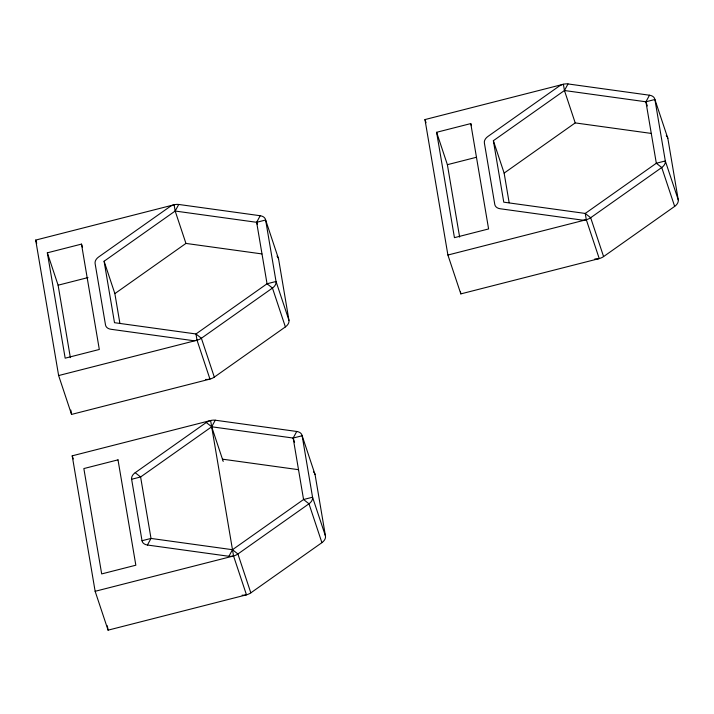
<?xml version="1.0" encoding="UTF-8"?>
<svg xmlns="http://www.w3.org/2000/svg" width="714" height="714" viewBox="0 0 714 714"><rect width="100%" height="100%" fill="white"/><g stroke="black" fill="none" stroke-linecap="round" stroke-linejoin="round"><path stroke-width="1.07" d="M214.316 377.108L201.384 338.249L195.975 333.965L114.499 322.692L104.092 261.235L175.171 211.041L178.741 204.463L260.217 215.726A9.3 6.319 -18.4 0 1 265.635 220.01L278.558 258.87L288.965 320.336A9.3 6.319 -18.4 0 1 285.386 326.914L214.316 377.108A9.3 6.319 -18.4 0 1 205.596 379.437M285.386 326.914L272.462 288.054L267.045 283.77L256.647 222.304L260.217 215.726M147.432 545.023L151.011 538.436L140.604 476.979L135.196 472.695A9.3 6.319 -18.4 0 0 131.617 479.272L142.024 540.73A9.3 6.319 -18.4 0 0 147.432 545.023L228.917 556.286A9.3 6.319 -18.4 0 0 237.905 553.993L308.975 503.798A9.3 6.319 -18.4 0 0 312.553 497.221L302.147 435.754A9.3 6.319 -18.4 0 0 296.738 431.47L215.253 420.207A9.3 6.319 -18.4 0 0 206.266 422.501L135.196 472.695M131.617 479.272L140.604 476.979L211.683 426.785L215.253 420.207M228.917 556.286L232.487 549.709L303.566 499.514L312.553 497.221L325.477 536.08A9.3 6.319 -18.4 0 1 321.907 542.658L250.828 592.852A9.3 6.319 -18.4 0 1 242.108 595.181M321.907 542.658L308.975 503.798L303.566 499.514L293.159 438.048L296.738 431.47M603.589 256.585L590.665 217.725L585.248 213.441L503.772 202.178L493.365 140.712L564.444 90.517L568.014 83.94L649.499 95.212A9.3 6.319 -18.4 0 1 654.908 99.496L667.84 138.355L678.238 199.813A9.3 6.319 -18.4 0 1 674.668 206.391L603.589 256.585A9.3 6.319 -18.4 0 1 594.869 258.914M674.668 206.391L661.735 167.531L656.327 163.247L645.92 101.79L649.499 95.212M119.881 323.255L114.865 293.615L185.943 243.42L261.913 253.925M509.153 202.731L504.138 173.1L575.216 122.906L651.186 133.411M564.444 90.517L645.92 101.79L654.908 99.496L665.314 160.953L656.327 163.247L585.248 213.441L586.31 219.716L599.233 258.575L460.833 293.891L447.901 255.032L424.973 119.568L563.382 84.252L564.444 90.517L575.216 122.906M470.767 123.584L488.599 228.944L454.443 237.664L436.611 132.295L470.767 123.584L471.463 125.673M175.171 211.041L256.647 222.304L265.635 220.01L276.032 281.477L267.045 283.77L195.975 333.965L197.037 340.239L209.961 379.098L71.552 414.415L58.628 375.555L35.7 240.082L174.109 204.766L175.171 211.041L185.943 243.42M81.485 244.108L99.317 349.467L65.17 358.178L47.338 252.818L81.485 244.108L82.529 247.24M459.646 237.119L447.383 164.684L476.202 157.33M70.365 357.643L58.111 285.198L87.992 277.576M447.901 255.032L586.31 219.716M58.628 375.555L197.037 340.239M72.212 455.827L210.621 420.51L233.549 555.983L246.473 594.842L108.073 630.159L95.14 591.299L72.212 455.827L73.265 458.977M206.266 422.501L211.683 426.785L293.159 438.048L302.147 435.754L315.079 474.614L325.477 536.08M142.024 540.73L151.011 538.436L232.487 549.709L237.905 553.993L250.828 592.852M95.14 591.299L233.549 555.983M222.456 459.164L298.425 469.669M645.92 101.79L647.312 105.967M678.238 199.813L665.314 160.953A9.3 6.319 -18.4 0 1 661.735 167.531L590.665 217.725A9.3 6.319 -18.4 0 1 581.678 220.019L500.193 208.756A9.3 6.319 -18.4 0 1 494.784 204.472L484.378 143.005A9.3 6.319 -18.4 0 1 487.957 136.428L559.026 86.233A9.3 6.319 -18.4 0 1 568.014 83.94M493.365 140.712L504.138 173.1M436.611 132.295L447.383 164.684M424.973 119.568L426.026 122.719M256.647 222.304L257.343 224.392M288.965 320.336L276.032 281.477A9.3 6.319 -18.4 0 1 272.462 288.054L201.384 338.249A9.3 6.319 -18.4 0 1 192.396 340.542L110.92 329.27A9.3 6.319 -18.4 0 1 105.511 324.986L95.105 263.528A9.3 6.319 -18.4 0 1 98.675 256.951L169.753 206.757A9.3 6.319 -18.4 0 1 178.741 204.463M293.159 438.048L294.561 442.252M211.683 426.785L223.214 461.44M104.092 261.235L114.865 293.615M47.338 252.818L58.111 285.198M35.7 240.082L36.744 243.233M460.459 291.714L460.833 293.891M70.82 410.041L71.552 414.415M107.332 625.785L108.073 630.159M666.269 135.669A9.3 6.319 -18.4 0 1 667.84 138.355M313.508 471.927A9.3 6.319 -18.4 0 1 315.079 474.614M222.393 459.727A9.3 6.319 -18.4 0 1 223.259 459.45M276.996 256.183A9.3 6.319 -18.4 0 1 278.558 258.87M118.006 459.852L83.85 468.562L101.683 573.922L135.838 565.211L118.006 459.852"/></g></svg>
